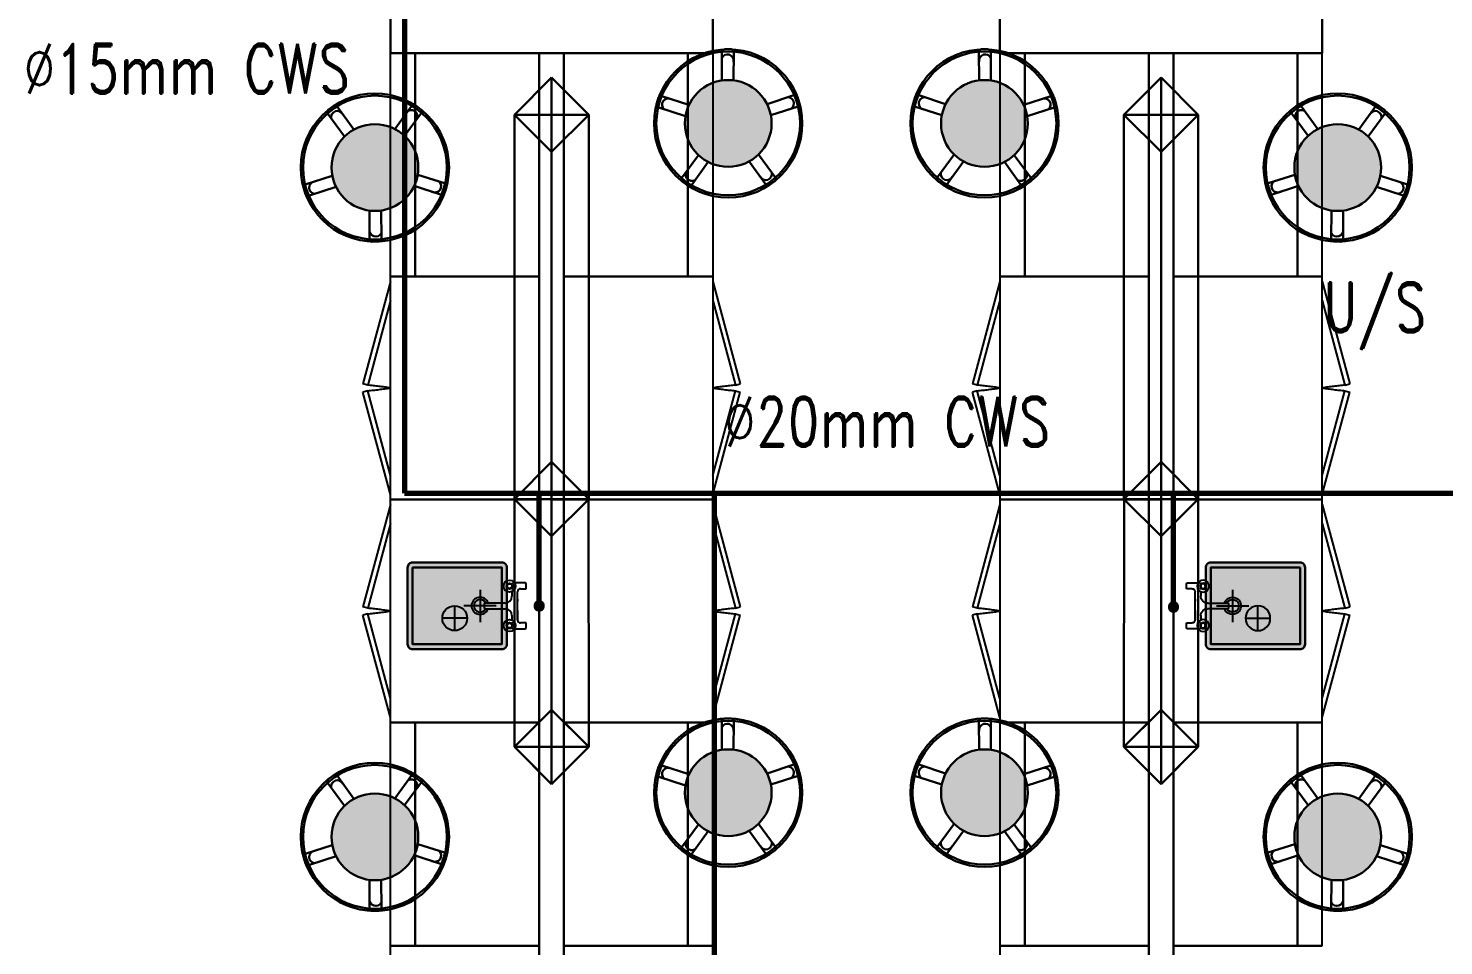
# Model space of a CAD drawing. Extents: x 800 to 995, y 398 to 804.
# Drawn here: x 861.69 to 867.4, y 711.97 to 715.67 of the extents above; entities that cross this region are included whole.
import ezdxf

# ---------------------------------------------------------------- set-up
doc = ezdxf.new("R2010")
doc.units = 0
doc.header["$MEASUREMENT"] = 0
doc.linetypes.add('ACAD_ISO02W100', pattern=[15, 12, -3])
doc.linetypes.add('DASHED', pattern=[19.05, 12.7, -6.35])
doc.layers.get('0').update_dxf_attribs({"color": 252, "linetype": 'CONTINUOUS', "lineweight": 30})
for name, color, linetype in [('-FUR', 252, 'CONTINUOUS'), ('LAYER8', 3, 'CONTINUOUS'), ('SAN', 2, 'CONTINUOUS')]:
    doc.layers.add(name, color=color, linetype=linetype)
doc.layers.add('P-C-WATER', color=5, linetype='CONTINUOUS', lineweight=70)
doc.layers.add('P-TEXT', color=1, linetype='CONTINUOUS', lineweight=25)
doc.styles.add('ROMANC', font='romand.shx')

# ---------------------------------------------------------------- blocks, each defined once
blk = doc.blocks.new('YY5Y5')
at = {"layer": 'SAN', "color": 1}
for p, q in [((434.16, 537.56), (433.7, 538.02)), ((433.83, 542.04), (433.83, 538.56)), ((435.73, 542.41), (434.2, 542.41)), ((435.58, 537.56), (436.04, 538.02)), ((435.73, 540.55), (435.73, 542.41)), ((446.18, 539.55), (436.73, 539.55)), ((443.04, 539.55), (446.16, 539.55)), ((447.32, 537.56), (446.86, 538.02)), ((447.16, 542.41), (447.16, 540.55)), ((448.69, 542.41), (447.16, 542.41)), ((448.74, 537.56), (449.2, 538.02)), ((449.07, 538.56), (449.07, 542.04)), ((434.16, 536.15), (433.7, 535.69)), ((435.58, 536.15), (436.04, 535.69)), ((436.72, 537.65), (438.25, 537.65)), ((440.5, 535.4), (440.5, 528.74)), ((442.4, 528.74), (442.4, 535.4)), ((444.65, 537.65), (446.18, 537.65)), ((447.32, 536.15), (446.86, 535.69)), ((448.74, 536.15), (449.2, 535.69)), ((440.87, 528.36), (442.03, 528.36))]:
    blk.add_line(p, q, dxfattribs=at)
at = {"layer": 'SAN', "color": 1, "linetype": 'Continuous'}
blk.add_line((439.23, 539.55), (439.86, 539.55), dxfattribs=at)
at = {"layer": 'SAN', "color": 2, "linetype": 'DASHED'}
for points in [[(441.45, 532.42), (441.45, 521.63)], [(436.06, 527.03), (446.84, 527.03)]]:
    blk.add_lwpolyline(points, dxfattribs=at)
at = {"layer": 'SAN', "color": 1}
for centre, radius in [((434.87, 536.85), 2), ((448.03, 536.85), 2), ((434.87, 536.85), 1), ((434.87, 536.85), 0.8), ((448.03, 536.85), 1), ((448.03, 536.85), 0.8)]:
    blk.add_circle(centre, radius, dxfattribs=at)
for centre, radius, start, end in [((434.2, 542.04), 0.375, 90, 180), ((436.73, 540.55), 1, 180, 270), ((446.16, 540.55), 1, 270, 0), ((448.69, 542.04), 0.375, 0, 90), ((438.25, 535.4), 2.25, 0, 90), ((444.65, 535.4), 2.25, 90, 180), ((441.45, 527.03), 2.86, 109.4319, 70.5681), ((441.45, 527.03), 2.08, 117.2765, 62.7235), ((440.87, 528.74), 0.375, 180, 270), ((442.03, 528.74), 0.375, 270, 360)]:
    blk.add_arc(centre, radius, start, end, dxfattribs=at)
blk = doc.blocks.new('vfd')
at = {"layer": '-FUR'}
h = blk.add_hatch(color=254, dxfattribs=at)
h.paths.add_polyline_path([(1316.635, 565.8296), (1316.635, 566.1396), (1316.275, 566.1396), (1316.275, 565.8296)], flags=16)
edge = h.paths.add_edge_path()
edge.add_line((1316.655, 565.8296), (1316.655, 566.1396))
edge.add_ellipse((1316.635, 566.1396), major_axis=(-0.0141, -0.0141), ratio=1, start_angle=135, end_angle=225)
edge.add_line((1316.635, 566.1596), (1316.275, 566.1596))
edge.add_ellipse((1316.275, 566.1396), major_axis=(-0.0141, -0.0141), ratio=1, start_angle=225, end_angle=315)
edge.add_line((1316.255, 566.1396), (1316.255, 565.8296))
edge.add_ellipse((1316.275, 565.8296), major_axis=(0.0141, -0.0141), ratio=1, start_angle=225, end_angle=315)
edge.add_line((1316.275, 565.8096), (1316.635, 565.8096))
edge.add_ellipse((1316.635, 565.8296), major_axis=(0.0141, -0.0141), ratio=1, start_angle=-45, end_angle=45)
blk.add_hatch(color=253, dxfattribs=at).paths.add_polyline_path([(1316.275, 565.8296), (1316.635, 565.8296), (1316.635, 566.1396), (1316.275, 566.1396)])
h = blk.add_hatch(color=251, dxfattribs=at)
h.paths.add_polyline_path([(1316.305, 565.8596), (1316.275, 565.8296), (1316.635, 565.8296), (1316.605, 565.8596)])
h.paths.add_polyline_path([(1316.605, 565.8596), (1316.635, 565.8296), (1316.635, 566.1396), (1316.605, 566.1096)])
h = blk.add_hatch(color=252, dxfattribs=at)
h.paths.add_polyline_path([(1316.305, 566.1096), (1316.275, 566.1396), (1316.275, 565.8296), (1316.305, 565.8596)])
h.paths.add_polyline_path([(1316.605, 566.1096), (1316.635, 566.1396), (1316.275, 566.1396), (1316.305, 566.1096)])
blk.add_lwpolyline([(1316.655, 565.8296), (1316.655, 566.1396, 0.414214), (1316.635, 566.1596), (1316.275, 566.1596, 0.414214), (1316.255, 566.1396), (1316.255, 565.8296, 0.414214), (1316.275, 565.8096), (1316.635, 565.8096, 0.414214)], format="xyb", close=True)
blk.add_lwpolyline([(1316.655, 565.8296), (1316.655, 566.1396, 0.414214), (1316.635, 566.1596), (1316.275, 566.1596, 0.414214), (1316.255, 566.1396), (1316.255, 565.8296, 0.414214), (1316.275, 565.8096), (1316.635, 565.8096, 0.414214)], format="xyb", close=True)
blk.add_lwpolyline([(1316.635, 565.8296), (1316.635, 566.1396), (1316.275, 566.1396), (1316.275, 565.8296)], close=True)
at = {"layer": 'LAYER8'}
for p, q in [((1316.415, 566.0346), (1316.515, 566.0346)), ((1316.465, 566.0846), (1316.465, 565.9846))]:
    blk.add_line(p, q, dxfattribs=at)
blk.add_circle((1316.465, 566.0346), 0.05, dxfattribs=at)
at = {"xscale": 0.0121, "yscale": 0.0121, "zscale": 0.0121, "rotation": 89.99999999999997}
blk.add_blockref('YY5Y5', (1322.7397, 560.6431), dxfattribs=at)

msp = doc.modelspace()

# ---------------------------------------------------------------- hatches: boundary and pattern name
h = msp.add_hatch(color=256)
h.set_gradient(color1=(132, 132, 132), name='SPHERICAL')
h.paths.add_polyline_path([(864.3369, 715.2853, 1), (864.6869, 715.2853, 1)])
h = msp.add_hatch(color=256)
h.set_gradient(color1=(132, 132, 132), name='SPHERICAL')
h.paths.add_polyline_path([(865.7208, 715.2853, -1), (865.3708, 715.2853, -1)])
h = msp.add_hatch(color=256)
h.set_gradient(color1=(132, 132, 132), name='SPHERICAL')
h.paths.add_polyline_path([(863.2617, 715.1073, 1), (862.9117, 715.1073, 1)])
h = msp.add_hatch(color=256)
h.set_gradient(color1=(132, 132, 132), name='SPHERICAL')
h.paths.add_polyline_path([(866.796, 715.1073, -1), (867.146, 715.1073, -1)])
h = msp.add_hatch(color=256)
h.set_gradient(color1=(132, 132, 132), name='SPHERICAL')
h.paths.add_polyline_path([(864.3369, 712.5853, 1), (864.6869, 712.5853, 1)])
h = msp.add_hatch(color=256)
h.set_gradient(color1=(132, 132, 132), name='SPHERICAL')
h.paths.add_polyline_path([(865.7208, 712.5853, -1), (865.3708, 712.5853, -1)])
h = msp.add_hatch(color=256)
h.set_gradient(color1=(132, 132, 132), name='SPHERICAL')
h.paths.add_polyline_path([(863.2617, 712.4073, 1), (862.9117, 712.4073, 1)])
h = msp.add_hatch(color=256)
h.set_gradient(color1=(132, 132, 132), name='SPHERICAL')
h.paths.add_polyline_path([(866.796, 712.4073, -1), (867.146, 712.4073, -1)])

# ---------------------------------------------------------------- linework, layer by layer
at = {"layer": '-FUR', "linetype": 'ACAD_ISO02W100'}
for p, q in [((863.1493, 714.6682, -0.0488), (863.1493, 715.5682, -0.0488)), ((864.4493, 715.5682, -0.0488), (864.4493, 714.6682, -0.0488)), ((865.6084, 715.5682, -0.0488), (865.6084, 714.6682, -0.0488)), ((866.9084, 714.6682, -0.0488), (866.9084, 715.5682, -0.0488)), ((863.7493, 714.6682, -0.0488), (863.7493, 713.7682, -0.0488)), ((863.8493, 713.7682, -0.0488), (863.8493, 714.6682, -0.0488)), ((866.2084, 713.7682, -0.0488), (866.2084, 714.6682, -0.0488)), ((866.3084, 714.6682, -0.0488), (866.3084, 713.7682, -0.0488)), ((863.1493, 714.6482, -0.0488), (863.0385, 714.2347, -0.0488)), ((864.4493, 714.6482, -0.0488), (864.5601, 714.2347, -0.0488)), ((865.6084, 714.6482, -0.0488), (865.4976, 714.2347, -0.0488)), ((866.9084, 714.6482, -0.0488), (867.0192, 714.2347, -0.0488)), ((863.1493, 714.571, -0.0488), (863.0578, 714.2295, -0.0488)), ((864.4493, 714.571, -0.0488), (864.5408, 714.2295, -0.0488)), ((865.6084, 714.571, -0.0488), (865.5169, 714.2295, -0.0488)), ((866.9084, 714.571, -0.0488), (866.9999, 714.2295, -0.0488)), ((863.0578, 714.2295, -0.0488), (863.0385, 714.2347, -0.0488)), ((864.5408, 714.2295, -0.0488), (864.5601, 714.2347, -0.0488)), ((865.5169, 714.2295, -0.0488), (865.4976, 714.2347, -0.0488)), ((866.9999, 714.2295, -0.0488), (867.0192, 714.2347, -0.0488)), ((863.0578, 714.207, -0.0488), (863.0385, 714.2018, -0.0488)), ((863.1493, 713.7882, -0.0488), (863.0385, 714.2018, -0.0488)), ((863.1493, 713.8655, -0.0488), (863.0578, 714.207, -0.0488)), ((864.4493, 713.8655, -0.0488), (864.5408, 714.207, -0.0488)), ((864.4493, 713.7882, -0.0488), (864.5601, 714.2018, -0.0488)), ((864.5408, 714.207, -0.0488), (864.5601, 714.2018, -0.0488)), ((865.5169, 714.207, -0.0488), (865.4976, 714.2018, -0.0488)), ((865.6084, 713.7882, -0.0488), (865.4976, 714.2018, -0.0488)), ((865.6084, 713.8655, -0.0488), (865.5169, 714.207, -0.0488)), ((866.9084, 713.8655, -0.0488), (866.9999, 714.207, -0.0488)), ((866.9084, 713.7882, -0.0488), (867.0192, 714.2018, -0.0488)), ((866.9999, 714.207, -0.0488), (867.0192, 714.2018, -0.0488)), ((863.7493, 713.7682, -0.0488), (863.7493, 712.8682, -0.0488)), ((863.8493, 712.8682, -0.0488), (863.8493, 713.7682, -0.0488)), ((866.2084, 712.8682, -0.0488), (866.2084, 713.7682, -0.0488)), ((866.3084, 713.7682, -0.0488), (866.3084, 712.8682, -0.0488)), ((863.1493, 713.7482, -0.0488), (863.0385, 713.3347, -0.0488)), ((864.4493, 713.7482, -0.0488), (864.5601, 713.3347, -0.0488)), ((865.6084, 713.7482, -0.0488), (865.4976, 713.3347, -0.0488)), ((866.9084, 713.7482, -0.0488), (867.0192, 713.3347, -0.0488)), ((863.1493, 713.671, -0.0488), (863.0578, 713.3295, -0.0488)), ((864.4493, 713.671, -0.0488), (864.5408, 713.3295, -0.0488)), ((865.6084, 713.671, -0.0488), (865.5169, 713.3295, -0.0488)), ((866.9084, 713.671, -0.0488), (866.9999, 713.3295, -0.0488)), ((863.0578, 713.3295, -0.0488), (863.0385, 713.3347, -0.0488)), ((863.0578, 713.307, -0.0488), (863.0385, 713.3018, -0.0488)), ((863.1493, 712.8882, -0.0488), (863.0385, 713.3018, -0.0488)), ((863.1493, 712.9655, -0.0488), (863.0578, 713.307, -0.0488)), ((864.4493, 712.9655, -0.0488), (864.5408, 713.307, -0.0488)), ((864.4493, 712.8882, -0.0488), (864.5601, 713.3018, -0.0488)), ((864.5408, 713.3295, -0.0488), (864.5601, 713.3347, -0.0488)), ((864.5408, 713.307, -0.0488), (864.5601, 713.3018, -0.0488)), ((865.5169, 713.3295, -0.0488), (865.4976, 713.3347, -0.0488)), ((865.5169, 713.307, -0.0488), (865.4976, 713.3018, -0.0488)), ((865.6084, 712.8882, -0.0488), (865.4976, 713.3018, -0.0488)), ((865.6084, 712.9655, -0.0488), (865.5169, 713.307, -0.0488)), ((866.9084, 712.9655, -0.0488), (866.9999, 713.307, -0.0488)), ((866.9084, 712.8882, -0.0488), (867.0192, 713.3018, -0.0488)), ((866.9999, 713.3295, -0.0488), (867.0192, 713.3347, -0.0488)), ((866.9999, 713.307, -0.0488), (867.0192, 713.3018, -0.0488)), ((863.1493, 711.9682, -0.0488), (863.1493, 712.8682, -0.0488)), ((864.4493, 712.8682, -0.0488), (864.4493, 711.9682, -0.0488)), ((865.6084, 712.8682, -0.0488), (865.6084, 711.9682, -0.0488)), ((866.9084, 711.9682, -0.0488), (866.9084, 712.8682, -0.0488)), ((863.7493, 711.5182, -0.0488), (863.7493, 711.9682, -0.0488)), ((863.8493, 711.9682, -0.0488), (863.8493, 711.5182, -0.0488)), ((866.2084, 711.9682, -0.0488), (866.2084, 711.5182, -0.0488))]:
    msp.add_line(p, q, dxfattribs=at)
at = {"layer": '-FUR', "elevation": -0.0488}
for points in [[(863.7493, 714.6682), (863.7493, 713.7682), (863.1493, 713.7682), (863.1493, 714.6682)], [(863.8493, 713.7682), (863.8493, 714.6682), (864.4493, 714.6682), (864.4493, 713.7682)], [(866.2084, 713.7682), (866.2084, 714.6682), (865.6084, 714.6682), (865.6084, 713.7682)], [(866.3084, 714.6682), (866.3084, 713.7682), (866.9084, 713.7682), (866.9084, 714.6682)], [(863.7493, 713.7682), (863.7493, 712.8682), (863.1493, 712.8682), (863.1493, 713.7682)], [(863.8493, 712.8682), (863.8493, 713.7682), (864.4493, 713.7682), (864.4493, 712.8682)], [(866.2084, 712.8682), (866.2084, 713.7682), (865.6084, 713.7682), (865.6084, 712.8682)], [(866.3084, 713.7682), (866.3084, 712.8682), (866.9084, 712.8682), (866.9084, 713.7682)], [(863.1493, 711.5182), (863.1493, 711.9682), (863.7493, 711.9682), (863.7493, 711.5182)], [(864.4493, 711.9682), (864.4493, 711.5182), (863.8493, 711.5182), (863.8493, 711.9682)], [(865.6084, 711.9682), (865.6084, 711.5182), (866.2084, 711.5182), (866.2084, 711.9682)]]:
    msp.add_lwpolyline(points, close=True, dxfattribs=at)
at = {"layer": '-FUR', "linetype": 'ACAD_ISO02W100'}
for centre, start, end in [((862.9164, 712.703, -0.0488), 81.2611, 84.7069), ((862.9164, 715.7335, -0.0488), 275.2931, 278.7389), ((864.6822, 712.703, -0.0488), 95.2931, 98.7389), ((864.6822, 715.7335, -0.0488), 261.2611, 264.7069), ((865.3755, 712.703, -0.0488), 81.2611, 84.7069), ((865.3755, 715.7335, -0.0488), 275.2931, 278.7389), ((867.1413, 712.703, -0.0488), 95.2931, 98.7389), ((867.1413, 715.7335, -0.0488), 261.2611, 264.7069), ((862.9164, 711.803, -0.0488), 81.2611, 84.7069), ((862.9164, 714.8335, -0.0488), 275.2931, 278.7389), ((864.6822, 711.803, -0.0488), 95.2931, 98.7389), ((864.6822, 714.8335, -0.0488), 261.2611, 264.7069), ((865.3755, 711.803, -0.0488), 81.2611, 84.7069), ((865.3755, 714.8335, -0.0488), 275.2931, 278.7389), ((867.1413, 711.803, -0.0488), 95.2931, 98.7389), ((867.1413, 714.8335, -0.0488), 261.2611, 264.7069)]:
    msp.add_arc(centre, 1.5331, start, end, dxfattribs=at)
for p, q in [((863.1493, 715.5682, -0.0488), (863.1493, 716.1682, -0.0488)), ((864.4493, 716.1682, -0.0488), (864.4493, 715.5682, -0.0488)), ((865.6084, 716.1682, -0.0488), (865.6084, 715.5682, -0.0488)), ((866.9084, 715.5682, -0.0488), (866.9084, 716.1682, -0.0488)), ((864.5241, 715.5843, -0.0488), (864.4966, 715.5842, -0.0488)), ((865.5336, 715.5843, -0.0488), (865.5611, 715.5842, -0.0488)), ((863.1493, 715.5682, -0.0488), (864.4493, 715.5682, -0.0488)), ((863.7493, 715.5682, -0.0488), (863.1493, 715.5682, -0.0488)), ((863.1493, 715.5682, -0.0488), (863.2493, 715.5682, -0.0488)), ((863.2493, 715.5682, -0.0488), (863.2493, 714.6682, -0.0488)), ((863.7493, 714.6682, -0.0488), (863.7493, 715.5682, -0.0488)), ((864.4493, 715.5682, -0.0488), (863.8493, 715.5682, -0.0488)), ((863.8493, 715.5682, -0.0488), (863.8493, 714.6682, -0.0488)), ((864.3493, 714.6682, -0.0488), (864.3493, 715.5682, -0.0488)), ((864.4862, 715.4584, -0.0488), (864.4858, 715.5717, -0.0488)), ((864.5336, 715.4589, -0.0488), (864.5341, 715.5744, -0.0488)), ((865.5241, 715.4589, -0.0488), (865.5236, 715.5744, -0.0488)), ((865.5715, 715.4584, -0.0488), (865.5719, 715.5717, -0.0488)), ((866.9084, 715.5682, -0.0488), (865.6084, 715.5682, -0.0488)), ((865.6084, 715.5682, -0.0488), (866.2084, 715.5682, -0.0488)), ((865.7084, 714.6682, -0.0488), (865.7084, 715.5682, -0.0488)), ((866.2084, 715.5682, -0.0488), (866.2084, 714.6682, -0.0488)), ((866.3084, 714.6682, -0.0488), (866.3084, 715.5682, -0.0488)), ((866.3084, 715.5682, -0.0488), (866.9084, 715.5682, -0.0488)), ((866.9084, 715.5682, -0.0488), (866.8084, 715.5682, -0.0488)), ((866.8084, 715.5682, -0.0488), (866.8084, 714.6682, -0.0488)), ((863.7995, 715.47, -0.0488), (863.6495, 715.32, -0.0488)), ((863.7995, 713.77, -0.0488), (863.7995, 715.47, -0.0488)), ((863.7995, 715.32, -0.0488), (863.7995, 715.47, -0.0488)), ((863.7995, 715.47, -0.0488), (863.9495, 715.32, -0.0488)), ((866.2582, 715.47, -0.0488), (866.1082, 715.32, -0.0488)), ((866.2582, 713.77, -0.0488), (866.2582, 715.47, -0.0488)), ((866.2582, 715.32, -0.0488), (866.2582, 715.47, -0.0488)), ((866.2582, 715.47, -0.0488), (866.4082, 715.32, -0.0488)), ((862.9208, 715.3563, -0.0488), (862.8986, 715.3401, -0.0488)), ((863.0022, 715.2605, -0.0488), (862.9348, 715.3542, -0.0488)), ((863.1677, 715.2624, -0.0488), (863.2339, 715.3543, -0.0488)), ((863.2723, 715.342, -0.0488), (863.25, 715.3581, -0.0488)), ((864.2313, 715.3893, -0.0488), (864.2229, 715.3631, -0.0488)), ((864.3535, 715.3596, -0.0488), (864.2438, 715.3957, -0.0488)), ((864.6686, 715.3632, -0.0488), (864.7762, 715.3986, -0.0488)), ((864.6838, 715.3183, -0.0488), (864.7937, 715.3535, -0.0488)), ((864.8001, 715.3661, -0.0488), (864.7915, 715.3923, -0.0488)), ((865.2576, 715.3661, -0.0488), (865.2662, 715.3923, -0.0488)), ((865.3739, 715.3183, -0.0488), (865.264, 715.3535, -0.0488)), ((865.3891, 715.3632, -0.0488), (865.2815, 715.3986, -0.0488)), ((865.7042, 715.3596, -0.0488), (865.8139, 715.3957, -0.0488)), ((865.8265, 715.3893, -0.0488), (865.8349, 715.3631, -0.0488)), ((866.7854, 715.342, -0.0488), (866.8077, 715.3581, -0.0488)), ((866.8901, 715.2624, -0.0488), (866.8238, 715.3543, -0.0488)), ((867.0555, 715.2605, -0.0488), (867.123, 715.3542, -0.0488)), ((867.1369, 715.3563, -0.0488), (867.1591, 715.3401, -0.0488)), ((862.9642, 715.2322, -0.0488), (862.8972, 715.3236, -0.0488)), ((863.2063, 715.235, -0.0488), (863.2746, 715.3281, -0.0488)), ((863.9495, 715.32, -0.0488), (863.6495, 715.32, -0.0488)), ((863.6495, 715.32, -0.0488), (863.6495, 713.77, -0.0488)), ((863.7995, 715.17, -0.0488), (863.6495, 715.32, -0.0488)), ((863.6495, 715.32, -0.0488), (863.9495, 715.32, -0.0488)), ((863.7995, 715.32, -0.0488), (863.7995, 715.17, -0.0488)), ((863.9495, 715.32, -0.0488), (863.7995, 715.17, -0.0488)), ((863.9495, 713.77, -0.0488), (863.9495, 715.32, -0.0488)), ((864.3393, 715.3144, -0.0488), (864.2315, 715.349, -0.0488)), ((865.7184, 715.3144, -0.0488), (865.8263, 715.349, -0.0488)), ((866.1082, 713.77, -0.0488), (866.1082, 715.32, -0.0488)), ((866.1082, 715.32, -0.0488), (866.4082, 715.32, -0.0488)), ((866.4082, 715.32, -0.0488), (866.1082, 715.32, -0.0488)), ((866.1082, 715.32, -0.0488), (866.2582, 715.17, -0.0488)), ((866.2582, 715.32, -0.0488), (866.2582, 715.17, -0.0488)), ((866.2582, 715.17, -0.0488), (866.4082, 715.32, -0.0488)), ((866.4082, 715.32, -0.0488), (866.4082, 713.77, -0.0488)), ((866.8514, 715.235, -0.0488), (866.7831, 715.3281, -0.0488)), ((867.0935, 715.2322, -0.0488), (867.1605, 715.3236, -0.0488)), ((863.7493, 710.6182, -0.0488), (863.7493, 715.2203, -0.0488)), ((863.8493, 715.2198, -0.0488), (863.8493, 710.6182, -0.0488)), ((866.2084, 715.2198, -0.0488), (866.2084, 710.6182, -0.0488)), ((866.3084, 710.6182, -0.0488), (866.3084, 715.2203, -0.0488)), ((863.7995, 715.17, -0.0488), (863.7995, 714.32, -0.0488)), ((864.3923, 715.1576, -0.0488), (864.324, 715.0645, -0.0488)), ((864.431, 715.1302, -0.0488), (864.3647, 715.0382, -0.0488)), ((864.5964, 715.1321, -0.0488), (864.6639, 715.0384, -0.0488)), ((864.6345, 715.1604, -0.0488), (864.7014, 715.0689, -0.0488)), ((865.4233, 715.1604, -0.0488), (865.3563, 715.0689, -0.0488)), ((865.4613, 715.1321, -0.0488), (865.3938, 715.0384, -0.0488)), ((865.6268, 715.1302, -0.0488), (865.693, 715.0382, -0.0488)), ((865.6654, 715.1576, -0.0488), (865.7337, 715.0645, -0.0488)), ((866.2582, 715.17, -0.0488), (866.2582, 714.32, -0.0488)), ((862.9148, 715.0742, -0.0488), (862.8049, 715.039, -0.0488)), ((863.2593, 715.0782, -0.0488), (863.3672, 715.0436, -0.0488)), ((866.7984, 715.0782, -0.0488), (866.6906, 715.0436, -0.0488)), ((867.1429, 715.0742, -0.0488), (867.2528, 715.039, -0.0488)), ((862.7985, 715.0264, -0.0488), (862.8071, 715.0003, -0.0488)), ((862.93, 715.0293, -0.0488), (862.8224, 714.9939, -0.0488)), ((863.2451, 715.0329, -0.0488), (863.3548, 714.9968, -0.0488)), ((863.3674, 715.0033, -0.0488), (863.3758, 715.0295, -0.0488)), ((864.3263, 715.0505, -0.0488), (864.3486, 715.0344, -0.0488)), ((864.6778, 715.0362, -0.0488), (864.7, 715.0525, -0.0488)), ((865.3799, 715.0362, -0.0488), (865.3577, 715.0525, -0.0488)), ((865.7314, 715.0505, -0.0488), (865.7091, 715.0344, -0.0488)), ((866.6904, 715.0033, -0.0488), (866.682, 715.0295, -0.0488)), ((866.8126, 715.0329, -0.0488), (866.7029, 714.9968, -0.0488)), ((867.1277, 715.0293, -0.0488), (867.2353, 714.9939, -0.0488)), ((867.2592, 715.0264, -0.0488), (867.2506, 715.0003, -0.0488)), ((863.065, 714.9336, -0.0488), (863.0645, 714.8182, -0.0488)), ((863.1124, 714.9341, -0.0488), (863.1128, 714.8208, -0.0488)), ((866.9453, 714.9341, -0.0488), (866.9449, 714.8208, -0.0488)), ((866.9927, 714.9336, -0.0488), (866.9932, 714.8182, -0.0488)), ((863.0745, 714.8082, -0.0488), (863.102, 714.8083, -0.0488)), ((866.9832, 714.8082, -0.0488), (866.9557, 714.8083, -0.0488)), ((863.1493, 714.6682, -0.0488), (863.7493, 714.6682, -0.0488)), ((863.8493, 714.6682, -0.0488), (864.4493, 714.6682, -0.0488)), ((864.4493, 714.6682, -0.0488), (864.3493, 714.6682, -0.0488)), ((866.2084, 714.6682, -0.0488), (865.6084, 714.6682, -0.0488)), ((865.6084, 714.6682, -0.0488), (865.7084, 714.6682, -0.0488)), ((866.9084, 714.6682, -0.0488), (866.3084, 714.6682, -0.0488)), ((863.7995, 713.92, -0.0488), (863.6495, 713.77, -0.0488)), ((863.7995, 713.77, -0.0488), (863.7995, 713.92, -0.0488)), ((863.7995, 713.92, -0.0488), (863.9495, 713.77, -0.0488)), ((866.2582, 713.92, -0.0488), (866.1082, 713.77, -0.0488)), ((866.2582, 713.77, -0.0488), (866.2582, 713.92, -0.0488)), ((866.2582, 713.92, -0.0488), (866.4082, 713.77, -0.0488)), ((863.9495, 713.77, -0.0488), (863.6495, 713.77, -0.0488)), ((863.7995, 713.62, -0.0488), (863.6495, 713.77, -0.0488)), ((863.6495, 713.77, -0.0488), (863.9495, 713.77, -0.0488)), ((863.6495, 713.77, -0.0488), (863.6495, 712.77, -0.0488)), ((863.8493, 713.7682, -0.0488), (863.7993, 713.7682, -0.0488)), ((863.7995, 713.77, -0.0488), (863.7995, 713.62, -0.0488)), ((863.9495, 713.77, -0.0488), (863.7995, 713.62, -0.0488)), ((863.9495, 712.77, -0.0488), (863.9478, 713.7682, -0.0488)), ((866.1082, 713.77, -0.0488), (866.4082, 713.77, -0.0488)), ((866.4082, 713.77, -0.0488), (866.1082, 713.77, -0.0488)), ((866.1082, 713.77, -0.0488), (866.2582, 713.62, -0.0488)), ((866.1082, 712.77, -0.0488), (866.11, 713.7682, -0.0488)), ((866.2084, 713.7682, -0.0488), (866.2584, 713.7682, -0.0488)), ((866.2582, 713.77, -0.0488), (866.2582, 713.62, -0.0488)), ((866.2582, 713.62, -0.0488), (866.4082, 713.77, -0.0488)), ((866.4082, 713.77, -0.0488), (866.4082, 712.77, -0.0488)), ((863.7995, 713.62, -0.0488), (863.7995, 712.77, -0.0488)), ((866.2582, 713.62, -0.0488), (866.2582, 712.77, -0.0488)), ((863.7995, 712.92, -0.0488), (863.6495, 712.77, -0.0488)), ((863.7995, 712.92, -0.0488), (863.6495, 712.77, -0.0488)), ((863.9495, 712.77, -0.0488), (863.7995, 712.92, -0.0488)), ((863.7995, 712.77, -0.0488), (863.7995, 712.92, -0.0488)), ((863.9495, 712.77, -0.0488), (863.7995, 712.92, -0.0488)), ((866.1082, 712.77, -0.0488), (866.2582, 712.92, -0.0488)), ((866.1082, 712.77, -0.0488), (866.2582, 712.92, -0.0488)), ((866.2582, 712.92, -0.0488), (866.4082, 712.77, -0.0488)), ((866.2582, 712.77, -0.0488), (866.2582, 712.92, -0.0488)), ((866.2582, 712.92, -0.0488), (866.4082, 712.77, -0.0488)), ((863.7493, 712.8682, -0.0488), (863.1493, 712.8682, -0.0488)), ((863.1493, 712.8682, -0.0488), (863.2493, 712.8682, -0.0488)), ((863.2493, 712.8682, -0.0488), (863.2493, 711.9682, -0.0488)), ((863.7493, 712.8698, -0.0488), (863.6495, 712.77, -0.0488)), ((863.7493, 711.9682, -0.0488), (863.7493, 712.8682, -0.0488)), ((864.4493, 712.8682, -0.0488), (863.8493, 712.8682, -0.0488)), ((863.8493, 712.8682, -0.0488), (863.8493, 711.9682, -0.0488)), ((863.8513, 712.8682, -0.0488), (863.9495, 712.77, -0.0488)), ((864.3493, 711.9682, -0.0488), (864.3493, 712.8682, -0.0488)), ((864.4862, 712.7584, -0.0488), (864.4858, 712.8717, -0.0488)), ((864.5241, 712.8843, -0.0488), (864.4966, 712.8842, -0.0488)), ((864.5336, 712.7589, -0.0488), (864.5341, 712.8744, -0.0488)), ((865.5241, 712.7589, -0.0488), (865.5236, 712.8744, -0.0488)), ((865.5336, 712.8843, -0.0488), (865.5611, 712.8842, -0.0488)), ((865.5715, 712.7584, -0.0488), (865.5719, 712.8717, -0.0488)), ((865.6084, 712.8682, -0.0488), (866.2084, 712.8682, -0.0488)), ((865.7084, 711.9682, -0.0488), (865.7084, 712.8682, -0.0488)), ((866.2064, 712.8682, -0.0488), (866.1082, 712.77, -0.0488)), ((866.2084, 712.8682, -0.0488), (866.2084, 711.9682, -0.0488)), ((866.3084, 712.8698, -0.0488), (866.4082, 712.77, -0.0488)), ((866.3084, 711.9682, -0.0488), (866.3084, 712.8682, -0.0488)), ((866.3084, 712.8682, -0.0488), (866.9084, 712.8682, -0.0488)), ((866.9084, 712.8682, -0.0488), (866.8084, 712.8682, -0.0488)), ((866.8084, 712.8682, -0.0488), (866.8084, 711.9682, -0.0488)), ((863.6495, 712.77, -0.0488), (863.9495, 712.77, -0.0488)), ((863.7995, 712.62, -0.0488), (863.6495, 712.77, -0.0488)), ((863.6495, 712.77, -0.0488), (863.9495, 712.77, -0.0488)), ((863.7995, 712.77, -0.0488), (863.6495, 712.77, -0.0488)), ((863.6495, 712.77, -0.0488), (863.7995, 712.77, -0.0488)), ((863.7995, 712.62, -0.0488), (863.6495, 712.77, -0.0488)), ((863.6495, 712.77, -0.0488), (863.9495, 712.77, -0.0488)), ((863.6495, 712.77, -0.0488), (863.9495, 712.77, -0.0488)), ((863.6495, 712.77, -0.0488), (863.7493, 712.6703, -0.0488)), ((863.9495, 712.77, -0.0488), (863.7995, 712.62, -0.0488)), ((863.7995, 712.77, -0.0488), (863.9495, 712.77, -0.0488)), ((863.7995, 712.77, -0.0488), (863.7995, 712.62, -0.0488)), ((863.9495, 712.77, -0.0488), (863.7995, 712.62, -0.0488)), ((863.8493, 712.6698, -0.0488), (863.9495, 712.77, -0.0488)), ((866.4082, 712.77, -0.0488), (866.1082, 712.77, -0.0488)), ((866.1082, 712.77, -0.0488), (866.2582, 712.62, -0.0488)), ((866.4082, 712.77, -0.0488), (866.1082, 712.77, -0.0488)), ((866.2582, 712.77, -0.0488), (866.1082, 712.77, -0.0488)), ((866.4082, 712.77, -0.0488), (866.1082, 712.77, -0.0488)), ((866.1082, 712.77, -0.0488), (866.2582, 712.62, -0.0488)), ((866.4082, 712.77, -0.0488), (866.1082, 712.77, -0.0488)), ((866.2084, 712.6698, -0.0488), (866.1082, 712.77, -0.0488)), ((866.2582, 712.62, -0.0488), (866.4082, 712.77, -0.0488)), ((866.2582, 712.77, -0.0488), (866.4082, 712.77, -0.0488)), ((866.4082, 712.77, -0.0488), (866.2582, 712.77, -0.0488)), ((866.2582, 712.77, -0.0488), (866.2582, 712.62, -0.0488)), ((866.2582, 712.62, -0.0488), (866.4082, 712.77, -0.0488)), ((866.4082, 712.77, -0.0488), (866.3084, 712.6703, -0.0488)), ((864.2313, 712.6893, -0.0488), (864.2229, 712.6631, -0.0488)), ((864.3535, 712.6596, -0.0488), (864.2438, 712.6957, -0.0488)), ((864.6686, 712.6632, -0.0488), (864.7762, 712.6986, -0.0488)), ((864.8001, 712.6661, -0.0488), (864.7915, 712.6923, -0.0488)), ((865.2576, 712.6661, -0.0488), (865.2662, 712.6923, -0.0488)), ((865.3891, 712.6632, -0.0488), (865.2815, 712.6986, -0.0488)), ((865.7042, 712.6596, -0.0488), (865.8139, 712.6957, -0.0488)), ((865.8265, 712.6893, -0.0488), (865.8349, 712.6631, -0.0488)), ((862.9642, 712.5322, -0.0488), (862.8972, 712.6236, -0.0488)), ((862.9208, 712.6563, -0.0488), (862.8986, 712.6401, -0.0488)), ((863.0022, 712.5605, -0.0488), (862.9348, 712.6542, -0.0488)), ((863.1677, 712.5624, -0.0488), (863.2339, 712.6543, -0.0488)), ((863.2063, 712.535, -0.0488), (863.2746, 712.6281, -0.0488)), ((863.2723, 712.642, -0.0488), (863.25, 712.6581, -0.0488)), ((864.3393, 712.6144, -0.0488), (864.2315, 712.649, -0.0488)), ((864.6838, 712.6183, -0.0488), (864.7937, 712.6535, -0.0488)), ((865.3739, 712.6183, -0.0488), (865.264, 712.6535, -0.0488)), ((865.7184, 712.6144, -0.0488), (865.8263, 712.649, -0.0488)), ((866.8514, 712.535, -0.0488), (866.7831, 712.6281, -0.0488)), ((866.7854, 712.642, -0.0488), (866.8077, 712.6581, -0.0488)), ((866.8901, 712.5624, -0.0488), (866.8238, 712.6543, -0.0488)), ((867.0555, 712.5605, -0.0488), (867.123, 712.6542, -0.0488)), ((867.0935, 712.5322, -0.0488), (867.1605, 712.6236, -0.0488)), ((867.1369, 712.6563, -0.0488), (867.1591, 712.6401, -0.0488)), ((864.3923, 712.4576, -0.0488), (864.324, 712.3645, -0.0488)), ((864.6345, 712.4604, -0.0488), (864.7014, 712.3689, -0.0488)), ((865.4233, 712.4604, -0.0488), (865.3563, 712.3689, -0.0488)), ((865.6654, 712.4576, -0.0488), (865.7337, 712.3645, -0.0488)), ((864.431, 712.4302, -0.0488), (864.3647, 712.3382, -0.0488)), ((864.5964, 712.4321, -0.0488), (864.6639, 712.3384, -0.0488)), ((865.4613, 712.4321, -0.0488), (865.3938, 712.3384, -0.0488)), ((865.6268, 712.4302, -0.0488), (865.693, 712.3382, -0.0488)), ((862.7985, 712.3264, -0.0488), (862.8071, 712.3003, -0.0488)), ((862.9148, 712.3742, -0.0488), (862.8049, 712.339, -0.0488)), ((862.93, 712.3293, -0.0488), (862.8224, 712.2939, -0.0488)), ((863.2451, 712.3329, -0.0488), (863.3548, 712.2968, -0.0488)), ((863.2593, 712.3782, -0.0488), (863.3672, 712.3436, -0.0488)), ((863.3674, 712.3033, -0.0488), (863.3758, 712.3295, -0.0488)), ((864.3263, 712.3505, -0.0488), (864.3486, 712.3344, -0.0488)), ((864.6778, 712.3362, -0.0488), (864.7, 712.3525, -0.0488)), ((865.3799, 712.3362, -0.0488), (865.3577, 712.3525, -0.0488)), ((865.7314, 712.3505, -0.0488), (865.7091, 712.3344, -0.0488)), ((866.6904, 712.3033, -0.0488), (866.682, 712.3295, -0.0488)), ((866.7984, 712.3782, -0.0488), (866.6906, 712.3436, -0.0488)), ((866.8126, 712.3329, -0.0488), (866.7029, 712.2968, -0.0488)), ((867.1277, 712.3293, -0.0488), (867.2353, 712.2939, -0.0488)), ((867.1429, 712.3742, -0.0488), (867.2528, 712.339, -0.0488)), ((867.2592, 712.3264, -0.0488), (867.2506, 712.3003, -0.0488)), ((863.065, 712.2336, -0.0488), (863.0645, 712.1182, -0.0488)), ((863.1124, 712.2341, -0.0488), (863.1128, 712.1208, -0.0488)), ((866.9453, 712.2341, -0.0488), (866.9449, 712.1208, -0.0488)), ((866.9927, 712.2336, -0.0488), (866.9932, 712.1182, -0.0488)), ((863.0745, 712.1082, -0.0488), (863.102, 712.1083, -0.0488)), ((866.9832, 712.1082, -0.0488), (866.9557, 712.1083, -0.0488)), ((863.1493, 711.9682, -0.0488), (863.7493, 711.9682, -0.0488)), ((863.8493, 711.9682, -0.0488), (864.4493, 711.9682, -0.0488)), ((864.4493, 711.9682, -0.0488), (864.3493, 711.9682, -0.0488)), ((866.2084, 711.9682, -0.0488), (865.6084, 711.9682, -0.0488)), ((865.6084, 711.9682, -0.0488), (865.7084, 711.9682, -0.0488)), ((866.9084, 711.9682, -0.0488), (866.3084, 711.9682, -0.0488))]:
    msp.add_line(p, q)
for centre, radius in [((864.5119, 715.2853, -0.0488), 0.299), ((865.5458, 715.2853, -0.0488), 0.299), ((864.5119, 715.2853, -0.0488), 0.29), ((865.5458, 715.2853, -0.0488), 0.29), ((864.5119, 715.2853, -0.0488), 0.175), ((865.5458, 715.2853, -0.0488), 0.175), ((863.0867, 715.1073, -0.0488), 0.299), ((863.0867, 715.1073, -0.0488), 0.29), ((866.971, 715.1073, -0.0488), 0.299), ((866.971, 715.1073, -0.0488), 0.29), ((863.0867, 715.1073, -0.0488), 0.175), ((866.971, 715.1073, -0.0488), 0.175), ((864.5119, 712.5853, -0.0488), 0.299), ((864.5119, 712.5853, -0.0488), 0.29), ((865.5458, 712.5853, -0.0488), 0.299), ((865.5458, 712.5853, -0.0488), 0.29), ((864.5119, 712.5853, -0.0488), 0.175), ((865.5458, 712.5853, -0.0488), 0.175), ((863.0867, 712.4073, -0.0488), 0.299), ((863.0867, 712.4073, -0.0488), 0.29), ((866.971, 712.4073, -0.0488), 0.299), ((866.971, 712.4073, -0.0488), 0.29), ((863.0867, 712.4073, -0.0488), 0.175), ((866.971, 712.4073, -0.0488), 0.175)]:
    msp.add_circle(centre, radius)
for centre, radius, start, end in [((864.4989, 715.5713, -0.0488), 0.0131, 100.2796, 178.346), ((864.5241, 715.5743, -0.0488), 0.01, 0.2089, 90.2089), ((865.5336, 715.5743, -0.0488), 0.01, 89.7911, 179.7911), ((865.5588, 715.5713, -0.0488), 0.0131, 1.654, 79.7204), ((864.5089, 715.5389, -0.0488), 0.025, 348.8248, 157.0651), ((865.5488, 715.5389, -0.0488), 0.025, 22.9349, 191.1752), ((862.9267, 715.3483, -0.0488), 0.01, 36.2089, 126.2089), ((863.2443, 715.3463, -0.0488), 0.0131, 64.2796, 142.346), ((864.2359, 715.3613, -0.0488), 0.0131, 172.2796, 250.346), ((864.2408, 715.3862, -0.0488), 0.01, 72.2089, 162.2089), ((864.2698, 715.3608, -0.0488), 0.025, 60.8248, 229.0651), ((864.7522, 715.3665, -0.0488), 0.025, 276.8248, 85.0651), ((864.7799, 715.386, -0.0488), 0.0131, 28.2796, 106.346), ((864.7906, 715.363, -0.0488), 0.01, 288.2089, 18.2089), ((865.2671, 715.363, -0.0488), 0.01, 161.7911, 251.7911), ((865.2778, 715.386, -0.0488), 0.0131, 73.654, 151.7204), ((865.3055, 715.3665, -0.0488), 0.025, 94.9349, 263.1752), ((865.7879, 715.3608, -0.0488), 0.025, 310.9349, 119.1752), ((865.8169, 715.3862, -0.0488), 0.01, 17.7911, 107.7911), ((865.8218, 715.3613, -0.0488), 0.0131, 289.654, 7.7204), ((866.8134, 715.3463, -0.0488), 0.0131, 37.654, 115.7204), ((867.131, 715.3483, -0.0488), 0.01, 53.7911, 143.7911), ((862.9081, 715.331, -0.0488), 0.0131, 136.2796, 214.346), ((862.9352, 715.3107, -0.0488), 0.025, 24.8248, 193.0651), ((863.2333, 715.3142, -0.0488), 0.025, 312.8248, 121.0651), ((863.2665, 715.3339, -0.0488), 0.01, 324.2089, 54.2089), ((866.7912, 715.3339, -0.0488), 0.01, 125.7911, 215.7911), ((866.8244, 715.3142, -0.0488), 0.025, 58.9349, 227.1752), ((867.1225, 715.3107, -0.0488), 0.025, 346.9349, 155.1752), ((867.1496, 715.331, -0.0488), 0.0131, 325.654, 43.7204), ((864.3653, 715.0784, -0.0488), 0.025, 132.8248, 301.0651), ((864.6634, 715.0819, -0.0488), 0.025, 204.8248, 13.0651), ((864.6906, 715.0615, -0.0488), 0.0131, 316.2796, 34.346), ((865.3672, 715.0615, -0.0488), 0.0131, 145.654, 223.7204), ((865.3943, 715.0819, -0.0488), 0.025, 166.9349, 335.1752), ((865.6924, 715.0784, -0.0488), 0.025, 238.9349, 47.1752), ((862.808, 715.0295, -0.0488), 0.01, 108.2089, 198.2089), ((862.8464, 715.026, -0.0488), 0.025, 96.8248, 265.0651), ((863.3288, 715.0317, -0.0488), 0.025, 240.8248, 49.0651), ((863.3628, 715.0312, -0.0488), 0.0131, 352.2796, 70.346), ((864.3322, 715.0586, -0.0488), 0.01, 144.2089, 234.2089), ((864.3543, 715.0463, -0.0488), 0.0131, 244.2796, 322.346), ((864.6719, 715.0443, -0.0488), 0.01, 216.2089, 306.2089), ((865.3858, 715.0443, -0.0488), 0.01, 233.7911, 323.7911), ((865.7034, 715.0463, -0.0488), 0.0131, 217.654, 295.7204), ((865.7256, 715.0586, -0.0488), 0.01, 305.7911, 35.7911), ((866.695, 715.0312, -0.0488), 0.0131, 109.654, 187.7204), ((866.7289, 715.0317, -0.0488), 0.025, 130.9349, 299.1752), ((867.2113, 715.026, -0.0488), 0.025, 274.9349, 83.1752), ((867.2497, 715.0295, -0.0488), 0.01, 341.7911, 71.7911), ((862.8187, 715.0065, -0.0488), 0.0131, 208.2796, 286.346), ((863.3578, 715.0063, -0.0488), 0.01, 252.2089, 342.2089), ((866.6999, 715.0063, -0.0488), 0.01, 197.7911, 287.7911), ((867.239, 715.0065, -0.0488), 0.0131, 253.654, 331.7204), ((863.0897, 714.8537, -0.0488), 0.025, 168.8248, 337.0651), ((866.968, 714.8537, -0.0488), 0.025, 202.9349, 11.1752), ((863.0745, 714.8182, -0.0488), 0.01, 180.2089, 270.2089), ((863.0997, 714.8212, -0.0488), 0.0131, 280.2796, 358.346), ((866.958, 714.8212, -0.0488), 0.0131, 181.654, 259.7204), ((866.9832, 714.8182, -0.0488), 0.01, 269.7911, 359.7911), ((864.4989, 712.8713, -0.0488), 0.0131, 100.2796, 178.346), ((864.5089, 712.8389, -0.0488), 0.025, 348.8248, 157.0651), ((864.5241, 712.8743, -0.0488), 0.01, 0.2089, 90.2089), ((865.5336, 712.8743, -0.0488), 0.01, 89.7911, 179.7911), ((865.5488, 712.8389, -0.0488), 0.025, 22.9349, 191.1752), ((865.5588, 712.8713, -0.0488), 0.0131, 1.654, 79.7204), ((864.2408, 712.6862, -0.0488), 0.01, 72.2089, 162.2089), ((864.2698, 712.6608, -0.0488), 0.025, 60.8248, 229.0651), ((864.7522, 712.6665, -0.0488), 0.025, 276.8248, 85.0651), ((864.7799, 712.686, -0.0488), 0.0131, 28.2796, 106.346), ((865.2778, 712.686, -0.0488), 0.0131, 73.654, 151.7204), ((865.3055, 712.6665, -0.0488), 0.025, 94.9349, 263.1752), ((865.7879, 712.6608, -0.0488), 0.025, 310.9349, 119.1752), ((865.8169, 712.6862, -0.0488), 0.01, 17.7911, 107.7911), ((862.9081, 712.631, -0.0488), 0.0131, 136.2796, 214.346), ((862.9352, 712.6107, -0.0488), 0.025, 24.8248, 193.0651), ((862.9267, 712.6483, -0.0488), 0.01, 36.2089, 126.2089), ((863.2333, 712.6142, -0.0488), 0.025, 312.8248, 121.0651), ((863.2443, 712.6463, -0.0488), 0.0131, 64.2796, 142.346), ((863.2665, 712.6339, -0.0488), 0.01, 324.2089, 54.2089), ((864.2359, 712.6613, -0.0488), 0.0131, 172.2796, 250.346), ((864.7906, 712.663, -0.0488), 0.01, 288.2089, 18.2089), ((865.2671, 712.663, -0.0488), 0.01, 161.7911, 251.7911), ((865.8218, 712.6613, -0.0488), 0.0131, 289.654, 7.7204), ((866.7912, 712.6339, -0.0488), 0.01, 125.7911, 215.7911), ((866.8244, 712.6142, -0.0488), 0.025, 58.9349, 227.1752), ((866.8134, 712.6463, -0.0488), 0.0131, 37.654, 115.7204), ((867.1225, 712.6107, -0.0488), 0.025, 346.9349, 155.1752), ((867.131, 712.6483, -0.0488), 0.01, 53.7911, 143.7911), ((867.1496, 712.631, -0.0488), 0.0131, 325.654, 43.7204), ((864.3653, 712.3784, -0.0488), 0.025, 132.8248, 301.0651), ((864.6634, 712.3819, -0.0488), 0.025, 204.8248, 13.0651), ((865.3943, 712.3819, -0.0488), 0.025, 166.9349, 335.1752), ((865.6924, 712.3784, -0.0488), 0.025, 238.9349, 47.1752), ((862.808, 712.3295, -0.0488), 0.01, 108.2089, 198.2089), ((862.8464, 712.326, -0.0488), 0.025, 96.8248, 265.0651), ((863.3288, 712.3317, -0.0488), 0.025, 240.8248, 49.0651), ((863.3628, 712.3312, -0.0488), 0.0131, 352.2796, 70.346), ((864.3322, 712.3586, -0.0488), 0.01, 144.2089, 234.2089), ((864.3543, 712.3463, -0.0488), 0.0131, 244.2796, 322.346), ((864.6719, 712.3443, -0.0488), 0.01, 216.2089, 306.2089), ((864.6906, 712.3615, -0.0488), 0.0131, 316.2796, 34.346), ((865.3672, 712.3615, -0.0488), 0.0131, 145.654, 223.7204), ((865.3858, 712.3443, -0.0488), 0.01, 233.7911, 323.7911), ((865.7034, 712.3463, -0.0488), 0.0131, 217.654, 295.7204), ((865.7256, 712.3586, -0.0488), 0.01, 305.7911, 35.7911), ((866.695, 712.3312, -0.0488), 0.0131, 109.654, 187.7204), ((866.7289, 712.3317, -0.0488), 0.025, 130.9349, 299.1752), ((867.2113, 712.326, -0.0488), 0.025, 274.9349, 83.1752), ((867.2497, 712.3295, -0.0488), 0.01, 341.7911, 71.7911), ((862.8187, 712.3065, -0.0488), 0.0131, 208.2796, 286.346), ((863.3578, 712.3063, -0.0488), 0.01, 252.2089, 342.2089), ((866.6999, 712.3063, -0.0488), 0.01, 197.7911, 287.7911), ((867.239, 712.3065, -0.0488), 0.0131, 253.654, 331.7204), ((863.0897, 712.1537, -0.0488), 0.025, 168.8248, 337.0651), ((866.968, 712.1537, -0.0488), 0.025, 202.9349, 11.1752), ((863.0745, 712.1182, -0.0488), 0.01, 180.2089, 270.2089), ((863.0997, 712.1212, -0.0488), 0.0131, 280.2796, 358.346), ((866.958, 712.1212, -0.0488), 0.0131, 181.654, 259.7204), ((866.9832, 712.1182, -0.0488), 0.01, 269.7911, 359.7911)]:
    msp.add_arc(centre, radius, start, end)
at = {"layer": 'P-C-WATER', "linetype": 'Continuous'}
for p, q in [((863.2067, 718.0433, -0.1), (863.2067, 713.7941, -0.1)), ((863.2067, 713.7941), (882.8472, 713.7941)), ((863.7493, 713.3391), (863.7493, 713.7941)), ((864.4572, 708.7697), (864.4572, 713.7941)), ((866.3084, 713.3343), (866.3084, 713.7941))]:
    msp.add_line(p, q, dxfattribs=at)
at = {"layer": 'P-C-WATER', "linetype": 'ByBlock'}
for centre, start, end in [((863.7493, 713.3391), 0, 180), ((863.7493, 713.3391), 180, 0), ((866.3084, 713.3343), 0, 180), ((866.3084, 713.3343), 180, 0)]:
    msp.add_arc(centre, 0.0125, start, end, dxfattribs=at)

# ---------------------------------------------------------------- block references
at = {"rotation": 180}
msp.add_blockref('vfd', (2179.8737, 1279.3238, -0.0488), dxfattribs=at)
at = {"xscale": -1, "rotation": 180}
msp.add_blockref('vfd', (-449.816, 1279.3238, -0.0488), dxfattribs=at)

# ---------------------------------------------------------------- texts
at = {"layer": 'P-TEXT', "color": 41, "style": 'ROMANC', "width": 0.75}
for s, p in [('%%C15mm CWS', (861.6691, 715.4062, -0.1)), ('U/S', (866.911, 714.4432)), ('%%C20mm CWS', (864.4945, 713.9818))]:
    msp.add_text(s, height=0.2, dxfattribs=at).set_placement(p)

doc.saveas('drawing.dxf')
